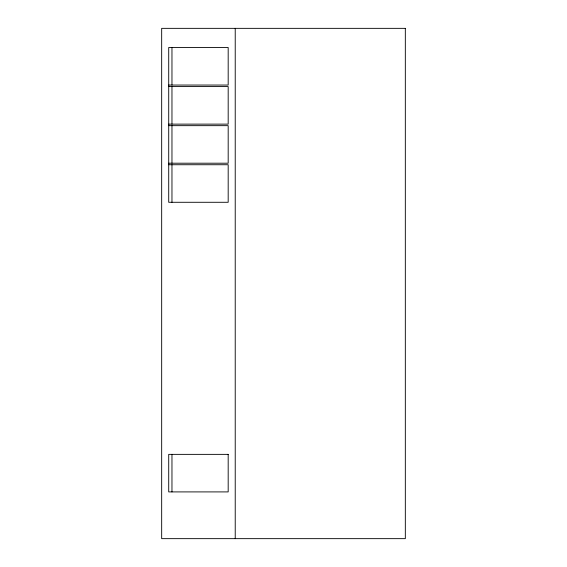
<?xml version="1.0" encoding="UTF-8"?>
<svg xmlns="http://www.w3.org/2000/svg" width="567" height="567" viewBox="0 0 567 567"><rect width="100%" height="100%" fill="white"/><g stroke="black" fill="none" stroke-linecap="round" stroke-linejoin="round"><path stroke-width="0.85" d="M168.718 85.05L228.182 85.05L228.182 47.508L168.718 47.508L168.718 202.284L228.182 202.284L228.182 164.735L168.718 164.735M168.718 86.581L228.182 86.581L228.182 124.13L168.718 124.13M168.718 125.661L228.182 125.661L228.182 163.204L168.718 163.204M235.227 28.35L235.227 538.65M171.964 47.508L171.964 85.05M171.964 86.581L171.964 124.13M171.964 125.661L171.964 163.204M171.964 164.735L171.964 202.284M171.964 454.365L171.964 491.908M405.327 28.35L161.673 28.35L161.673 538.65L405.327 538.65L405.327 28.35M228.182 454.365L168.718 454.365L168.718 491.908L228.182 491.908L228.182 454.365"/></g></svg>
